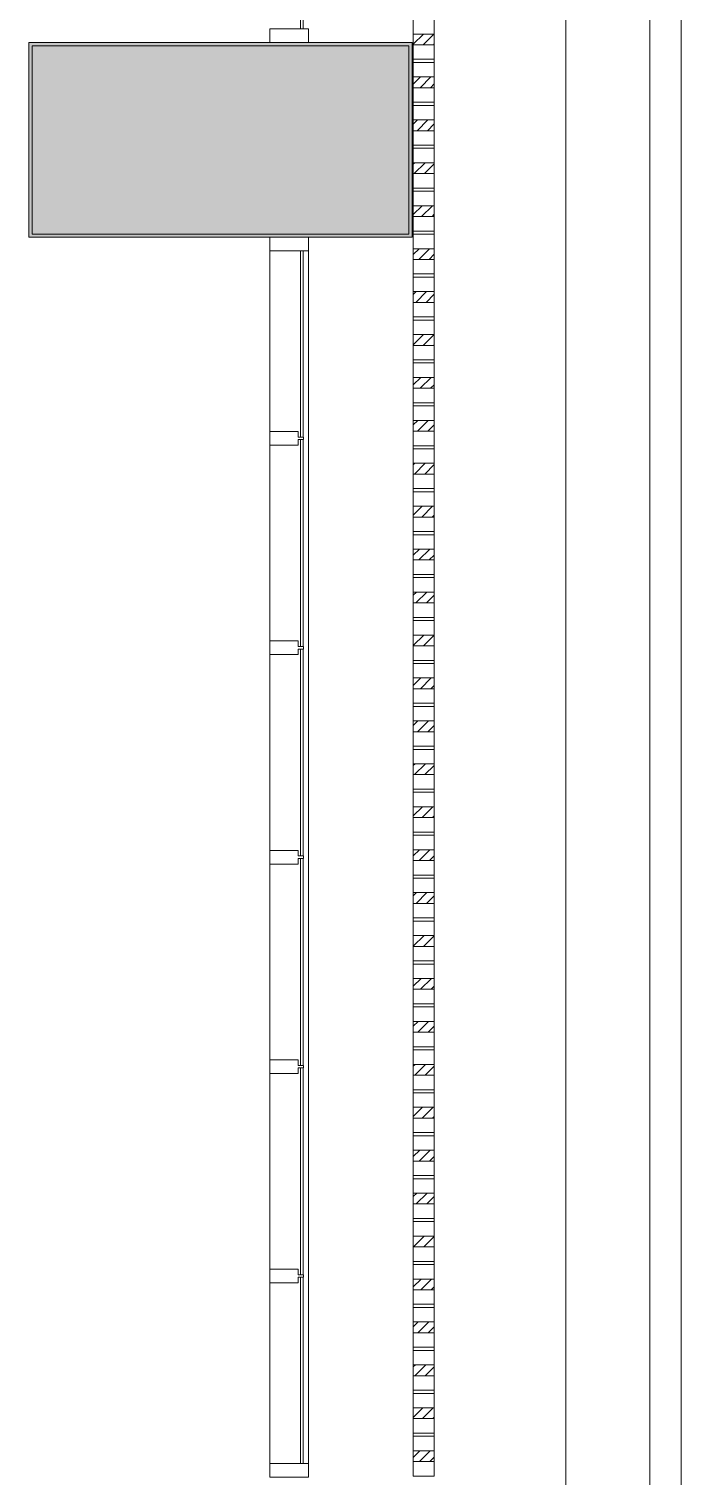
# Model space of a CAD drawing. Header units: millimetres. Extents: x -32090 to 18410, y 18847 to 76047.
# Drawn here: x 15295 to 18410, y 34367 to 41277 of the extents above; entities that cross this region are included whole.
import ezdxf

# ---------------------------------------------------------------- set-up
doc = ezdxf.new("R2010")
doc.units = ezdxf.units.MM
for name, color, linetype, lineweight in [('A-FLOR', 192, 'Continuous', 5), ('A-GLAZ-CURT', 52, 'Continuous', 5), ('A-GLAZ-CWMG', 51, 'Continuous', 5), ('A-WALL', 113, 'Continuous', 5), ('A-WALL-PATT', 111, 'Continuous', 5), ('S-COLS', 52, 'Continuous', 5)]:
    doc.layers.add(name, color=color, linetype=linetype, lineweight=lineweight)

# ---------------------------------------------------------------- blocks, each defined once
blk = doc.blocks.new('GUTTER_1 - GUTTER_1-8544427-1st Traffic Floor Plan - Pedestrian')
at = {"layer": 'A-FLOR'}
for p, q in [((18410.1, 76047.2), (18410.1, 18847)), ((18260.1, 18997), (18260.1, 75897.2))]:
    blk.add_line(p, q, dxfattribs=at)
blk = doc.blocks.new('System Panel - Glass 12mm-11553726-1st Traffic Floor Plan - Pedestrian')
at = {"layer": 'A-GLAZ-CURT'}
for p, q in [((444.5, -26.5), (-444.5, -26.5)), ((-444.5, -26.5), (-444.5, -38.5)), ((-444.5, -38.5), (444.5, -38.5)), ((444.5, -38.5), (444.5, -26.5))]:
    blk.add_line(p, q, dxfattribs=at)
blk = doc.blocks.new('System Panel - Glass 12mm-11553712-1st Traffic Floor Plan - Pedestrian')
at = {"layer": 'A-GLAZ-CURT'}
for p, q in [((494, -26.5), (-494, -26.5)), ((-494, -26.5), (-494, -38.5)), ((-494, -38.5), (494, -38.5)), ((494, -38.5), (494, -26.5))]:
    blk.add_line(p, q, dxfattribs=at)
blk = doc.blocks.new('Rectangular Mullion - 185x65-11428803-1st Traffic Floor Plan - Pedestrian')
at = {"layer": 'A-GLAZ-CWMG'}
for p, q in [((16631.1, 39322), (16631.1, 38322)), ((16446.1, 38354.5), (16446.1, 39289.5))]:
    blk.add_line(p, q, dxfattribs=at)
blk = doc.blocks.new('Rectangular Mullion - 185x65-11553723-1st Traffic Floor Plan - Pedestrian')
at = {"layer": 'A-GLAZ-CWMG'}
for p, q in [((16631.1, 35322), (16631.1, 34427)), ((16446.1, 34427), (16446.1, 35289.5))]:
    blk.add_line(p, q, dxfattribs=at)
blk = doc.blocks.new('Rectangular Mullion - 165X65-11553710-1st Traffic Floor Plan - Pedestrian')
at = {"layer": 'A-GLAZ-CWMG'}
for p, q in [((-32.5, 50), (-32.5, 185)), ((-32.5, 185), (32.5, 185)), ((32.5, 185), (32.5, 50)), ((-6, 50), (-32.5, 50)), ((-6, 25), (-6, 50)), ((6, 25), (-6, 25)), ((32.5, 50), (6, 50)), ((6, 50), (6, 25))]:
    blk.add_line(p, q, dxfattribs=at)
blk = doc.blocks.new('Rectangular Mullion - 185x65-11553713-1st Traffic Floor Plan - Pedestrian')
at = {"layer": 'A-GLAZ-CWMG'}
for p, q in [((-65, 0), (-65, 185)), ((-65, 185), (0, 185)), ((0, 185), (0, 0)), ((0, 0), (-65, 0))]:
    blk.add_line(p, q, dxfattribs=at)
blk = doc.blocks.new('Rectangular Mullion - 185x65-11553714-1st Traffic Floor Plan - Pedestrian')
at = {"layer": 'A-GLAZ-CWMG'}
for p, q in [((0, 185), (-65, 185)), ((-65, 185), (-65, 0)), ((0, 0), (0, 185)), ((-65, 0), (0, 0))]:
    blk.add_line(p, q, dxfattribs=at)
blk = doc.blocks.new('System Panel - Glass 12mm-11553721-1st Traffic Floor Plan - Pedestrian')
at = {"layer": 'A-GLAZ-CURT'}
for p, q in [((407, -26.5), (-407, -26.5)), ((-407, -26.5), (-407, -38.5)), ((-407, -38.5), (407, -38.5)), ((407, -38.5), (407, -26.5))]:
    blk.add_line(p, q, dxfattribs=at)
blk = doc.blocks.new('X Block - X Block-V298-1st Traffic Floor Plan - Pedestrian')
at = {"layer": 'A-GLAZ-CURT'}
h = blk.add_hatch(dxfattribs=at)
h.set_pattern_fill('FP_282', color=256, style=0, pattern_type=2)
h.set_pattern_definition([(135, (41219.496, -17181.066), (-24.748737, -24.748737), [])])
h.paths.add_polyline_path([(18.3, -50), (18.3, 50), (-33.3, 50), (-33.3, -50)])
for p, q in [((-102.5, 50), (-102.5, -50)), ((-102.5, 50), (-33.3, 50)), ((18.3, 50), (-33.3, 50)), ((-33.3, 50), (-33.3, -50)), ((18.3, -50), (18.3, 50)), ((18.3, 50), (87.5, 50)), ((87.5, 50), (87.5, -50)), ((-33.3, -50), (-102.5, -50)), ((-33.3, -50), (18.3, -50)), ((87.5, -50), (18.3, -50))]:
    blk.add_line(p, q, dxfattribs=at)
blk = doc.blocks.new('X Block - X Block-V299-1st Traffic Floor Plan - Pedestrian')
at = {"layer": 'A-GLAZ-CURT'}
h = blk.add_hatch(dxfattribs=at)
h.set_pattern_fill('FP_283', color=256, style=0, pattern_type=2)
h.set_pattern_definition([(135, (41014.496, -17181.066), (-24.748737, -24.748737), [])])
h.paths.add_polyline_path([(18.3, -50), (18.3, 50), (-33.3, 50), (-33.3, -50)])
for p, q in [((-102.5, 50), (-102.5, -50)), ((-102.5, 50), (-33.3, 50)), ((18.3, 50), (-33.3, 50)), ((-33.3, 50), (-33.3, -50)), ((18.3, -50), (18.3, 50)), ((18.3, 50), (87.5, 50)), ((87.5, 50), (87.5, -50)), ((-33.3, -50), (-102.5, -50)), ((-33.3, -50), (18.3, -50)), ((87.5, -50), (18.3, -50))]:
    blk.add_line(p, q, dxfattribs=at)
blk = doc.blocks.new('X Block - X Block-V300-1st Traffic Floor Plan - Pedestrian')
at = {"layer": 'A-GLAZ-CURT'}
h = blk.add_hatch(dxfattribs=at)
h.set_pattern_fill('FP_284', color=256, style=0, pattern_type=2)
h.set_pattern_definition([(135, (40809.496, -17181.066), (-24.748737, -24.748737), [])])
h.paths.add_polyline_path([(18.3, -50), (18.3, 50), (-33.3, 50), (-33.3, -50)])
for p, q in [((-102.5, 50), (-102.5, -50)), ((-102.5, 50), (-33.3, 50)), ((18.3, 50), (-33.3, 50)), ((-33.3, 50), (-33.3, -50)), ((18.3, -50), (18.3, 50)), ((18.3, 50), (87.5, 50)), ((87.5, 50), (87.5, -50)), ((-33.3, -50), (-102.5, -50)), ((-33.3, -50), (18.3, -50)), ((87.5, -50), (18.3, -50))]:
    blk.add_line(p, q, dxfattribs=at)
blk = doc.blocks.new('X Block - X Block-V301-1st Traffic Floor Plan - Pedestrian')
at = {"layer": 'A-GLAZ-CURT'}
h = blk.add_hatch(dxfattribs=at)
h.set_pattern_fill('FP_285', color=256, style=0, pattern_type=2)
h.set_pattern_definition([(135, (40604.496, -17181.066), (-24.748737, -24.748737), [])])
h.paths.add_polyline_path([(18.3, 50), (-33.3, 50), (-33.3, -50), (18.3, -50)])
for p, q in [((-102.5, 50), (-102.5, -50)), ((-102.5, 50), (-33.3, 50)), ((18.3, 50), (-33.3, 50)), ((-33.3, 50), (-33.3, -50)), ((18.3, -50), (18.3, 50)), ((18.3, 50), (87.5, 50)), ((87.5, 50), (87.5, -50)), ((-33.3, -50), (-102.5, -50)), ((-33.3, -50), (18.3, -50)), ((87.5, -50), (18.3, -50))]:
    blk.add_line(p, q, dxfattribs=at)
blk = doc.blocks.new('X Block - X Block-V302-1st Traffic Floor Plan - Pedestrian')
at = {"layer": 'A-GLAZ-CURT'}
h = blk.add_hatch(dxfattribs=at)
h.set_pattern_fill('FP_286', color=256, style=0, pattern_type=2)
h.set_pattern_definition([(135, (40399.496, -17181.066), (-24.748737, -24.748737), [])])
h.paths.add_polyline_path([(18.3, -50), (18.3, 50), (-33.3, 50), (-33.3, -50)])
for p, q in [((-102.5, 50), (-102.5, -50)), ((-102.5, 50), (-33.3, 50)), ((18.3, 50), (-33.3, 50)), ((-33.3, 50), (-33.3, -50)), ((18.3, -50), (18.3, 50)), ((18.3, 50), (87.5, 50)), ((87.5, 50), (87.5, -50)), ((-33.3, -50), (-102.5, -50)), ((-33.3, -50), (18.3, -50)), ((87.5, -50), (18.3, -50))]:
    blk.add_line(p, q, dxfattribs=at)
blk = doc.blocks.new('X Block - X Block-V303-1st Traffic Floor Plan - Pedestrian')
at = {"layer": 'A-GLAZ-CURT'}
h = blk.add_hatch(dxfattribs=at)
h.set_pattern_fill('FP_287', color=256, style=0, pattern_type=2)
h.set_pattern_definition([(135, (40194.496, -17181.066), (-24.748737, -24.748737), [])])
h.paths.add_polyline_path([(18.3, -50), (18.3, 50), (-33.3, 50), (-33.3, -50)])
for p, q in [((-102.5, 50), (-102.5, -50)), ((-102.5, 50), (-33.3, 50)), ((18.3, 50), (-33.3, 50)), ((-33.3, 50), (-33.3, -50)), ((18.3, -50), (18.3, 50)), ((18.3, 50), (87.5, 50)), ((87.5, 50), (87.5, -50)), ((-33.3, -50), (-102.5, -50)), ((-33.3, -50), (18.3, -50)), ((87.5, -50), (18.3, -50))]:
    blk.add_line(p, q, dxfattribs=at)
blk = doc.blocks.new('X Block - X Block-V304-1st Traffic Floor Plan - Pedestrian')
at = {"layer": 'A-GLAZ-CURT'}
h = blk.add_hatch(dxfattribs=at)
h.set_pattern_fill('FP_288', color=256, style=0, pattern_type=2)
h.set_pattern_definition([(135, (39989.496, -17181.066), (-24.748737, -24.748737), [])])
h.paths.add_polyline_path([(18.3, 50), (-33.3, 50), (-33.3, -50), (18.3, -50)])
for p, q in [((-102.5, 50), (-102.5, -50)), ((-102.5, 50), (-33.3, 50)), ((18.3, 50), (-33.3, 50)), ((-33.3, 50), (-33.3, -50)), ((18.3, -50), (18.3, 50)), ((18.3, 50), (87.5, 50)), ((87.5, 50), (87.5, -50)), ((-33.3, -50), (-102.5, -50)), ((-33.3, -50), (18.3, -50)), ((87.5, -50), (18.3, -50))]:
    blk.add_line(p, q, dxfattribs=at)
blk = doc.blocks.new('X Block - X Block-V305-1st Traffic Floor Plan - Pedestrian')
at = {"layer": 'A-GLAZ-CURT'}
h = blk.add_hatch(dxfattribs=at)
h.set_pattern_fill('FP_289', color=256, style=0, pattern_type=2)
h.set_pattern_definition([(135, (39784.496, -17181.066), (-24.748737, -24.748737), [])])
h.paths.add_polyline_path([(18.3, -50), (18.3, 50), (-33.3, 50), (-33.3, -50)])
for p, q in [((-102.5, 50), (-102.5, -50)), ((-102.5, 50), (-33.3, 50)), ((18.3, 50), (-33.3, 50)), ((-33.3, 50), (-33.3, -50)), ((18.3, -50), (18.3, 50)), ((18.3, 50), (87.5, 50)), ((87.5, 50), (87.5, -50)), ((-33.3, -50), (-102.5, -50)), ((-33.3, -50), (18.3, -50)), ((87.5, -50), (18.3, -50))]:
    blk.add_line(p, q, dxfattribs=at)
blk = doc.blocks.new('X Block - X Block-V306-1st Traffic Floor Plan - Pedestrian')
at = {"layer": 'A-GLAZ-CURT'}
h = blk.add_hatch(dxfattribs=at)
h.set_pattern_fill('FP_290', color=256, style=0, pattern_type=2)
h.set_pattern_definition([(135, (39579.496, -17181.066), (-24.748737, -24.748737), [])])
h.paths.add_polyline_path([(18.3, -50), (18.3, 50), (-33.3, 50), (-33.3, -50)])
for p, q in [((-102.5, 50), (-102.5, -50)), ((-102.5, 50), (-33.3, 50)), ((18.3, 50), (-33.3, 50)), ((-33.3, 50), (-33.3, -50)), ((18.3, -50), (18.3, 50)), ((18.3, 50), (87.5, 50)), ((87.5, 50), (87.5, -50)), ((-33.3, -50), (-102.5, -50)), ((-33.3, -50), (18.3, -50)), ((87.5, -50), (18.3, -50))]:
    blk.add_line(p, q, dxfattribs=at)
blk = doc.blocks.new('X Block - X Block-V307-1st Traffic Floor Plan - Pedestrian')
at = {"layer": 'A-GLAZ-CURT'}
h = blk.add_hatch(dxfattribs=at)
h.set_pattern_fill('FP_291', color=256, style=0, pattern_type=2)
h.set_pattern_definition([(135, (39374.496, -17181.066), (-24.748737, -24.748737), [])])
h.paths.add_polyline_path([(18.3, -50), (18.3, 50), (-33.3, 50), (-33.3, -50)])
for p, q in [((-102.5, 50), (-102.5, -50)), ((-102.5, 50), (-33.3, 50)), ((18.3, 50), (-33.3, 50)), ((-33.3, 50), (-33.3, -50)), ((18.3, -50), (18.3, 50)), ((18.3, 50), (87.5, 50)), ((87.5, 50), (87.5, -50)), ((-33.3, -50), (-102.5, -50)), ((-33.3, -50), (18.3, -50)), ((87.5, -50), (18.3, -50))]:
    blk.add_line(p, q, dxfattribs=at)
blk = doc.blocks.new('X Block - X Block-V308-1st Traffic Floor Plan - Pedestrian')
at = {"layer": 'A-GLAZ-CURT'}
h = blk.add_hatch(dxfattribs=at)
h.set_pattern_fill('FP_292', color=256, style=0, pattern_type=2)
h.set_pattern_definition([(135, (39169.496, -17181.066), (-24.748737, -24.748737), [])])
h.paths.add_polyline_path([(18.3, -50), (18.3, 50), (-33.3, 50), (-33.3, -50)])
for p, q in [((-102.5, 50), (-102.5, -50)), ((-102.5, 50), (-33.3, 50)), ((18.3, 50), (-33.3, 50)), ((-33.3, 50), (-33.3, -50)), ((18.3, -50), (18.3, 50)), ((18.3, 50), (87.5, 50)), ((87.5, 50), (87.5, -50)), ((-33.3, -50), (-102.5, -50)), ((-33.3, -50), (18.3, -50)), ((87.5, -50), (18.3, -50))]:
    blk.add_line(p, q, dxfattribs=at)
blk = doc.blocks.new('X Block - X Block-V309-1st Traffic Floor Plan - Pedestrian')
at = {"layer": 'A-GLAZ-CURT'}
h = blk.add_hatch(dxfattribs=at)
h.set_pattern_fill('FP_293', color=256, style=0, pattern_type=2)
h.set_pattern_definition([(135, (38964.496, -17181.066), (-24.748737, -24.748737), [])])
h.paths.add_polyline_path([(-33.3, -50), (18.3, -50), (18.3, 50), (-33.3, 50)])
for p, q in [((-102.5, 50), (-102.5, -50)), ((-102.5, 50), (-33.3, 50)), ((18.3, 50), (-33.3, 50)), ((-33.3, 50), (-33.3, -50)), ((18.3, -50), (18.3, 50)), ((18.3, 50), (87.5, 50)), ((87.5, 50), (87.5, -50)), ((-33.3, -50), (-102.5, -50)), ((-33.3, -50), (18.3, -50)), ((87.5, -50), (18.3, -50))]:
    blk.add_line(p, q, dxfattribs=at)
blk = doc.blocks.new('X Block - X Block-V310-1st Traffic Floor Plan - Pedestrian')
at = {"layer": 'A-GLAZ-CURT'}
h = blk.add_hatch(dxfattribs=at)
h.set_pattern_fill('FP_294', color=256, style=0, pattern_type=2)
h.set_pattern_definition([(135, (38759.496, -17181.066), (-24.748737, -24.748737), [])])
h.paths.add_polyline_path([(-33.3, -50), (18.3, -50), (18.3, 50), (-33.3, 50)])
for p, q in [((-102.5, 50), (-102.5, -50)), ((-102.5, 50), (-33.3, 50)), ((18.3, 50), (-33.3, 50)), ((-33.3, 50), (-33.3, -50)), ((18.3, -50), (18.3, 50)), ((18.3, 50), (87.5, 50)), ((87.5, 50), (87.5, -50)), ((-33.3, -50), (-102.5, -50)), ((-33.3, -50), (18.3, -50)), ((87.5, -50), (18.3, -50))]:
    blk.add_line(p, q, dxfattribs=at)
blk = doc.blocks.new('X Block - X Block-V311-1st Traffic Floor Plan - Pedestrian')
at = {"layer": 'A-GLAZ-CURT'}
h = blk.add_hatch(dxfattribs=at)
h.set_pattern_fill('FP_295', color=256, style=0, pattern_type=2)
h.set_pattern_definition([(135, (38554.496, -17181.066), (-24.748737, -24.748737), [])])
h.paths.add_polyline_path([(18.3, 50), (-33.3, 50), (-33.3, -50), (18.3, -50)])
for p, q in [((-102.5, 50), (-102.5, -50)), ((-102.5, 50), (-33.3, 50)), ((18.3, 50), (-33.3, 50)), ((-33.3, 50), (-33.3, -50)), ((18.3, -50), (18.3, 50)), ((18.3, 50), (87.5, 50)), ((87.5, 50), (87.5, -50)), ((-33.3, -50), (-102.5, -50)), ((-33.3, -50), (18.3, -50)), ((87.5, -50), (18.3, -50))]:
    blk.add_line(p, q, dxfattribs=at)
blk = doc.blocks.new('X Block - X Block-V312-1st Traffic Floor Plan - Pedestrian')
at = {"layer": 'A-GLAZ-CURT'}
h = blk.add_hatch(dxfattribs=at)
h.set_pattern_fill('FP_296', color=256, style=0, pattern_type=2)
h.set_pattern_definition([(135, (38349.496, -17181.066), (-24.748737, -24.748737), [])])
h.paths.add_polyline_path([(-33.3, -50), (18.3, -50), (18.3, 50), (-33.3, 50)])
for p, q in [((-102.5, 50), (-102.5, -50)), ((-102.5, 50), (-33.3, 50)), ((18.3, 50), (-33.3, 50)), ((-33.3, 50), (-33.3, -50)), ((18.3, -50), (18.3, 50)), ((18.3, 50), (87.5, 50)), ((87.5, 50), (87.5, -50)), ((-33.3, -50), (-102.5, -50)), ((-33.3, -50), (18.3, -50)), ((87.5, -50), (18.3, -50))]:
    blk.add_line(p, q, dxfattribs=at)
blk = doc.blocks.new('X Block - X Block-V313-1st Traffic Floor Plan - Pedestrian')
at = {"layer": 'A-GLAZ-CURT'}
h = blk.add_hatch(dxfattribs=at)
h.set_pattern_fill('FP_297', color=256, style=0, pattern_type=2)
h.set_pattern_definition([(135, (38144.496, -17181.066), (-24.748737, -24.748737), [])])
h.paths.add_polyline_path([(-33.3, -50), (18.3, -50), (18.3, 50), (-33.3, 50)])
for p, q in [((-102.5, 50), (-102.5, -50)), ((-102.5, 50), (-33.3, 50)), ((18.3, 50), (-33.3, 50)), ((-33.3, 50), (-33.3, -50)), ((18.3, -50), (18.3, 50)), ((18.3, 50), (87.5, 50)), ((87.5, 50), (87.5, -50)), ((-33.3, -50), (-102.5, -50)), ((-33.3, -50), (18.3, -50)), ((87.5, -50), (18.3, -50))]:
    blk.add_line(p, q, dxfattribs=at)
blk = doc.blocks.new('X Block - X Block-V314-1st Traffic Floor Plan - Pedestrian')
at = {"layer": 'A-GLAZ-CURT'}
h = blk.add_hatch(dxfattribs=at)
h.set_pattern_fill('FP_298', color=256, style=0, pattern_type=2)
h.set_pattern_definition([(135, (37939.496, -17181.066), (-24.748737, -24.748737), [])])
h.paths.add_polyline_path([(18.3, 50), (-33.3, 50), (-33.3, -50), (18.3, -50)])
for p, q in [((-102.5, 50), (-102.5, -50)), ((-102.5, 50), (-33.3, 50)), ((18.3, 50), (-33.3, 50)), ((-33.3, 50), (-33.3, -50)), ((18.3, -50), (18.3, 50)), ((18.3, 50), (87.5, 50)), ((87.5, 50), (87.5, -50)), ((-33.3, -50), (-102.5, -50)), ((-33.3, -50), (18.3, -50)), ((87.5, -50), (18.3, -50))]:
    blk.add_line(p, q, dxfattribs=at)
blk = doc.blocks.new('X Block - X Block-V315-1st Traffic Floor Plan - Pedestrian')
at = {"layer": 'A-GLAZ-CURT'}
h = blk.add_hatch(dxfattribs=at)
h.set_pattern_fill('FP_299', color=256, style=0, pattern_type=2)
h.set_pattern_definition([(135, (37734.496, -17181.066), (-24.748737, -24.748737), [])])
h.paths.add_polyline_path([(-33.3, -50), (18.3, -50), (18.3, 50), (-33.3, 50)])
for p, q in [((-102.5, 50), (-102.5, -50)), ((-102.5, 50), (-33.3, 50)), ((18.3, 50), (-33.3, 50)), ((-33.3, 50), (-33.3, -50)), ((18.3, -50), (18.3, 50)), ((18.3, 50), (87.5, 50)), ((87.5, 50), (87.5, -50)), ((-33.3, -50), (-102.5, -50)), ((-33.3, -50), (18.3, -50)), ((87.5, -50), (18.3, -50))]:
    blk.add_line(p, q, dxfattribs=at)
blk = doc.blocks.new('X Block - X Block-V316-1st Traffic Floor Plan - Pedestrian')
at = {"layer": 'A-GLAZ-CURT'}
h = blk.add_hatch(dxfattribs=at)
h.set_pattern_fill('FP_300', color=256, style=0, pattern_type=2)
h.set_pattern_definition([(135, (37529.496, -17181.066), (-24.748737, -24.748737), [])])
h.paths.add_polyline_path([(-33.3, -50), (18.3, -50), (18.3, 50), (-33.3, 50)])
for p, q in [((-102.5, 50), (-102.5, -50)), ((-102.5, 50), (-33.3, 50)), ((18.3, 50), (-33.3, 50)), ((-33.3, 50), (-33.3, -50)), ((18.3, -50), (18.3, 50)), ((18.3, 50), (87.5, 50)), ((87.5, 50), (87.5, -50)), ((-33.3, -50), (-102.5, -50)), ((-33.3, -50), (18.3, -50)), ((87.5, -50), (18.3, -50))]:
    blk.add_line(p, q, dxfattribs=at)
blk = doc.blocks.new('X Block - X Block-V317-1st Traffic Floor Plan - Pedestrian')
at = {"layer": 'A-GLAZ-CURT'}
h = blk.add_hatch(dxfattribs=at)
h.set_pattern_fill('FP_301', color=256, style=0, pattern_type=2)
h.set_pattern_definition([(135, (37324.496, -17181.066), (-24.748737, -24.748737), [])])
h.paths.add_polyline_path([(-33.3, -50), (18.3, -50), (18.3, 50), (-33.3, 50)])
for p, q in [((-102.5, 50), (-102.5, -50)), ((-102.5, 50), (-33.3, 50)), ((18.3, 50), (-33.3, 50)), ((-33.3, 50), (-33.3, -50)), ((18.3, -50), (18.3, 50)), ((18.3, 50), (87.5, 50)), ((87.5, 50), (87.5, -50)), ((-33.3, -50), (-102.5, -50)), ((-33.3, -50), (18.3, -50)), ((87.5, -50), (18.3, -50))]:
    blk.add_line(p, q, dxfattribs=at)
blk = doc.blocks.new('X Block - X Block-V318-1st Traffic Floor Plan - Pedestrian')
at = {"layer": 'A-GLAZ-CURT'}
h = blk.add_hatch(dxfattribs=at)
h.set_pattern_fill('FP_302', color=256, style=0, pattern_type=2)
h.set_pattern_definition([(135, (37119.496, -17181.066), (-24.748737, -24.748737), [])])
h.paths.add_polyline_path([(-33.3, -50), (18.3, -50), (18.3, 50), (-33.3, 50)])
for p, q in [((-102.5, 50), (-102.5, -50)), ((-102.5, 50), (-33.3, 50)), ((18.3, 50), (-33.3, 50)), ((-33.3, 50), (-33.3, -50)), ((18.3, -50), (18.3, 50)), ((18.3, 50), (87.5, 50)), ((87.5, 50), (87.5, -50)), ((-33.3, -50), (-102.5, -50)), ((-33.3, -50), (18.3, -50)), ((87.5, -50), (18.3, -50))]:
    blk.add_line(p, q, dxfattribs=at)
blk = doc.blocks.new('X Block - X Block-V319-1st Traffic Floor Plan - Pedestrian')
at = {"layer": 'A-GLAZ-CURT'}
h = blk.add_hatch(dxfattribs=at)
h.set_pattern_fill('FP_303', color=256, style=0, pattern_type=2)
h.set_pattern_definition([(135, (36914.496, -17181.066), (-24.748737, -24.748737), [])])
h.paths.add_polyline_path([(-33.3, -50), (18.3, -50), (18.3, 50), (-33.3, 50)])
for p, q in [((-102.5, 50), (-102.5, -50)), ((-102.5, 50), (-33.3, 50)), ((18.3, 50), (-33.3, 50)), ((-33.3, 50), (-33.3, -50)), ((18.3, -50), (18.3, 50)), ((18.3, 50), (87.5, 50)), ((87.5, 50), (87.5, -50)), ((-33.3, -50), (-102.5, -50)), ((-33.3, -50), (18.3, -50)), ((87.5, -50), (18.3, -50))]:
    blk.add_line(p, q, dxfattribs=at)
blk = doc.blocks.new('X Block - X Block-V320-1st Traffic Floor Plan - Pedestrian')
at = {"layer": 'A-GLAZ-CURT'}
h = blk.add_hatch(dxfattribs=at)
h.set_pattern_fill('FP_304', color=256, style=0, pattern_type=2)
h.set_pattern_definition([(135, (36709.496, -17181.066), (-24.748737, -24.748737), [])])
h.paths.add_polyline_path([(-33.3, -50), (18.3, -50), (18.3, 50), (-33.3, 50)])
for p, q in [((-102.5, 50), (-102.5, -50)), ((-102.5, 50), (-33.3, 50)), ((18.3, 50), (-33.3, 50)), ((-33.3, 50), (-33.3, -50)), ((18.3, -50), (18.3, 50)), ((18.3, 50), (87.5, 50)), ((87.5, 50), (87.5, -50)), ((-33.3, -50), (-102.5, -50)), ((-33.3, -50), (18.3, -50)), ((87.5, -50), (18.3, -50))]:
    blk.add_line(p, q, dxfattribs=at)
blk = doc.blocks.new('X Block - X Block-V321-1st Traffic Floor Plan - Pedestrian')
at = {"layer": 'A-GLAZ-CURT'}
h = blk.add_hatch(dxfattribs=at)
h.set_pattern_fill('FP_305', color=256, style=0, pattern_type=2)
h.set_pattern_definition([(135, (36504.496, -17181.066), (-24.748737, -24.748737), [])])
h.paths.add_polyline_path([(18.3, 50), (-33.3, 50), (-33.3, -50), (18.3, -50)])
for p, q in [((-102.5, 50), (-102.5, -50)), ((-102.5, 50), (-33.3, 50)), ((18.3, 50), (-33.3, 50)), ((-33.3, 50), (-33.3, -50)), ((18.3, -50), (18.3, 50)), ((18.3, 50), (87.5, 50)), ((87.5, 50), (87.5, -50)), ((-33.3, -50), (-102.5, -50)), ((-33.3, -50), (18.3, -50)), ((87.5, -50), (18.3, -50))]:
    blk.add_line(p, q, dxfattribs=at)
blk = doc.blocks.new('X Block - X Block-V322-1st Traffic Floor Plan - Pedestrian')
at = {"layer": 'A-GLAZ-CURT'}
h = blk.add_hatch(dxfattribs=at)
h.set_pattern_fill('FP_306', color=256, style=0, pattern_type=2)
h.set_pattern_definition([(135, (36299.496, -17181.066), (-24.748737, -24.748737), [])])
h.paths.add_polyline_path([(-33.3, -50), (18.3, -50), (18.3, 50), (-33.3, 50)])
for p, q in [((-102.5, 50), (-102.5, -50)), ((-102.5, 50), (-33.3, 50)), ((18.3, 50), (-33.3, 50)), ((-33.3, 50), (-33.3, -50)), ((18.3, -50), (18.3, 50)), ((18.3, 50), (87.5, 50)), ((87.5, 50), (87.5, -50)), ((-33.3, -50), (-102.5, -50)), ((-33.3, -50), (18.3, -50)), ((87.5, -50), (18.3, -50))]:
    blk.add_line(p, q, dxfattribs=at)
blk = doc.blocks.new('X Block - X Block-V323-1st Traffic Floor Plan - Pedestrian')
at = {"layer": 'A-GLAZ-CURT'}
h = blk.add_hatch(dxfattribs=at)
h.set_pattern_fill('FP_307', color=256, style=0, pattern_type=2)
h.set_pattern_definition([(135, (36094.496, -17181.066), (-24.748737, -24.748737), [])])
h.paths.add_polyline_path([(-33.3, -50), (18.3, -50), (18.3, 50), (-33.3, 50)])
for p, q in [((-102.5, 50), (-102.5, -50)), ((-102.5, 50), (-33.3, 50)), ((18.3, 50), (-33.3, 50)), ((-33.3, 50), (-33.3, -50)), ((18.3, -50), (18.3, 50)), ((18.3, 50), (87.5, 50)), ((87.5, 50), (87.5, -50)), ((-33.3, -50), (-102.5, -50)), ((-33.3, -50), (18.3, -50)), ((87.5, -50), (18.3, -50))]:
    blk.add_line(p, q, dxfattribs=at)
blk = doc.blocks.new('X Block - X Block-V324-1st Traffic Floor Plan - Pedestrian')
at = {"layer": 'A-GLAZ-CURT'}
h = blk.add_hatch(dxfattribs=at)
h.set_pattern_fill('FP_308', color=256, style=0, pattern_type=2)
h.set_pattern_definition([(135, (35889.496, -17181.066), (-24.748737, -24.748737), [])])
h.paths.add_polyline_path([(18.3, 50), (-33.3, 50), (-33.3, -50), (18.3, -50)])
for p, q in [((-102.5, 50), (-102.5, -50)), ((-102.5, 50), (-33.3, 50)), ((18.3, 50), (-33.3, 50)), ((-33.3, 50), (-33.3, -50)), ((18.3, -50), (18.3, 50)), ((18.3, 50), (87.5, 50)), ((87.5, 50), (87.5, -50)), ((-33.3, -50), (-102.5, -50)), ((-33.3, -50), (18.3, -50)), ((87.5, -50), (18.3, -50))]:
    blk.add_line(p, q, dxfattribs=at)
blk = doc.blocks.new('X Block - X Block-V325-1st Traffic Floor Plan - Pedestrian')
at = {"layer": 'A-GLAZ-CURT'}
h = blk.add_hatch(dxfattribs=at)
h.set_pattern_fill('FP_309', color=256, style=0, pattern_type=2)
h.set_pattern_definition([(135, (35684.496, -17181.066), (-24.748737, -24.748737), [])])
h.paths.add_polyline_path([(-33.3, -50), (18.3, -50), (18.3, 50), (-33.3, 50)])
for p, q in [((-102.5, 50), (-102.5, -50)), ((-102.5, 50), (-33.3, 50)), ((18.3, 50), (-33.3, 50)), ((-33.3, 50), (-33.3, -50)), ((18.3, -50), (18.3, 50)), ((18.3, 50), (87.5, 50)), ((87.5, 50), (87.5, -50)), ((-33.3, -50), (-102.5, -50)), ((-33.3, -50), (18.3, -50)), ((87.5, -50), (18.3, -50))]:
    blk.add_line(p, q, dxfattribs=at)
blk = doc.blocks.new('X Block - X Block-V326-1st Traffic Floor Plan - Pedestrian')
at = {"layer": 'A-GLAZ-CURT'}
h = blk.add_hatch(dxfattribs=at)
h.set_pattern_fill('FP_310', color=256, style=0, pattern_type=2)
h.set_pattern_definition([(135, (35479.496, -17181.066), (-24.748737, -24.748737), [])])
h.paths.add_polyline_path([(-33.3, -50), (18.3, -50), (18.3, 50), (-33.3, 50)])
for p, q in [((-102.5, 50), (-102.5, -50)), ((-102.5, 50), (-33.3, 50)), ((18.3, 50), (-33.3, 50)), ((-33.3, 50), (-33.3, -50)), ((18.3, -50), (18.3, 50)), ((18.3, 50), (87.5, 50)), ((87.5, 50), (87.5, -50)), ((-33.3, -50), (-102.5, -50)), ((-33.3, -50), (18.3, -50)), ((87.5, -50), (18.3, -50))]:
    blk.add_line(p, q, dxfattribs=at)
blk = doc.blocks.new('X Block - X Block-V327-1st Traffic Floor Plan - Pedestrian')
at = {"layer": 'A-GLAZ-CURT'}
h = blk.add_hatch(dxfattribs=at)
h.set_pattern_fill('FP_311', color=256, style=0, pattern_type=2)
h.set_pattern_definition([(135, (35274.496, -17181.066), (-24.748737, -24.748737), [])])
h.paths.add_polyline_path([(-33.3, -50), (18.3, -50), (18.3, 50), (-33.3, 50)])
for p, q in [((-102.5, 50), (-102.5, -50)), ((-102.5, 50), (-33.3, 50)), ((18.3, 50), (-33.3, 50)), ((-33.3, 50), (-33.3, -50)), ((18.3, -50), (18.3, 50)), ((18.3, 50), (87.5, 50)), ((87.5, 50), (87.5, -50)), ((-33.3, -50), (-102.5, -50)), ((-33.3, -50), (18.3, -50)), ((87.5, -50), (18.3, -50))]:
    blk.add_line(p, q, dxfattribs=at)
blk = doc.blocks.new('X Block - X Block-V328-1st Traffic Floor Plan - Pedestrian')
at = {"layer": 'A-GLAZ-CURT'}
h = blk.add_hatch(dxfattribs=at)
h.set_pattern_fill('FP_312', color=256, style=0, pattern_type=2)
h.set_pattern_definition([(135, (35069.496, -17181.066), (-24.748737, -24.748737), [])])
h.paths.add_polyline_path([(-33.3, -50), (18.3, -50), (18.3, 50), (-33.3, 50)])
for p, q in [((-102.5, 50), (-102.5, -50)), ((-102.5, 50), (-33.3, 50)), ((18.3, 50), (-33.3, 50)), ((-33.3, 50), (-33.3, -50)), ((18.3, -50), (18.3, 50)), ((18.3, 50), (87.5, 50)), ((87.5, 50), (87.5, -50)), ((-33.3, -50), (-102.5, -50)), ((-33.3, -50), (18.3, -50)), ((87.5, -50), (18.3, -50))]:
    blk.add_line(p, q, dxfattribs=at)
blk = doc.blocks.new('X Block - X Block-V329-1st Traffic Floor Plan - Pedestrian')
at = {"layer": 'A-GLAZ-CURT'}
h = blk.add_hatch(dxfattribs=at)
h.set_pattern_fill('FP_313', color=256, style=0, pattern_type=2)
h.set_pattern_definition([(135, (34864.496, -17181.066), (-24.748737, -24.748737), [])])
h.paths.add_polyline_path([(-33.3, -50), (18.3, -50), (18.3, 50), (-33.3, 50)])
for p, q in [((-102.5, 50), (-102.5, -50)), ((-102.5, 50), (-33.3, 50)), ((18.3, 50), (-33.3, 50)), ((-33.3, 50), (-33.3, -50)), ((18.3, -50), (18.3, 50)), ((18.3, 50), (87.5, 50)), ((87.5, 50), (87.5, -50)), ((-33.3, -50), (-102.5, -50)), ((-33.3, -50), (18.3, -50)), ((87.5, -50), (18.3, -50))]:
    blk.add_line(p, q, dxfattribs=at)
blk = doc.blocks.new('X Block - X Block-V330-1st Traffic Floor Plan - Pedestrian')
at = {"layer": 'A-GLAZ-CURT'}
h = blk.add_hatch(dxfattribs=at)
h.set_pattern_fill('FP_314', color=256, style=0, pattern_type=2)
h.set_pattern_definition([(135, (34659.496, -17181.066), (-24.748737, -24.748737), [])])
h.paths.add_polyline_path([(-33.3, -50), (18.3, -50), (18.3, 50), (-33.3, 50)])
for p, q in [((-102.5, 50), (-102.5, -50)), ((-102.5, 50), (-33.3, 50)), ((18.3, 50), (-33.3, 50)), ((-33.3, 50), (-33.3, -50)), ((18.3, -50), (18.3, 50)), ((18.3, 50), (87.5, 50)), ((87.5, 50), (87.5, -50)), ((-33.3, -50), (-102.5, -50)), ((-33.3, -50), (18.3, -50)), ((87.5, -50), (18.3, -50))]:
    blk.add_line(p, q, dxfattribs=at)
blk = doc.blocks.new('X Block - X Block-V331-1st Traffic Floor Plan - Pedestrian')
at = {"layer": 'A-GLAZ-CURT'}
h = blk.add_hatch(dxfattribs=at)
h.set_pattern_fill('FP_315', color=256, style=0, pattern_type=2)
h.set_pattern_definition([(135, (34454.496, -17181.066), (-24.748737, -24.748737), [])])
h.paths.add_polyline_path([(18.3, 50), (-33.3, 50), (-33.3, -50), (18.3, -50)])
for p, q in [((-102.5, 50), (-102.5, -50)), ((-102.5, 50), (-33.3, 50)), ((18.3, 50), (-33.3, 50)), ((-33.3, 50), (-33.3, -50)), ((18.3, -50), (18.3, 50)), ((18.3, 50), (87.5, 50)), ((87.5, 50), (87.5, -50)), ((-33.3, -50), (-102.5, -50)), ((-33.3, -50), (18.3, -50)), ((87.5, -50), (18.3, -50))]:
    blk.add_line(p, q, dxfattribs=at)
blk = doc.blocks.new('Rectangular Mullion - 15 x 100mm-V155-1st Traffic Floor Plan - Pedestrian')
at = {"layer": 'A-GLAZ-CWMG'}
for p, q in [((-23149.9, 65882), (-23134.9, 65882)), ((-23134.9, 65782), (-23149.9, 65782))]:
    blk.add_line(p, q, dxfattribs=at)
blk = doc.blocks.new('Rectangular Mullion - 185x65-11553725-1st Traffic Floor Plan - Pedestrian')
at = {"layer": 'A-GLAZ-CWMG'}
for p, q in [((16446.1, 39354.5), (16446.1, 40217)), ((16631.1, 40217), (16631.1, 39322))]:
    blk.add_line(p, q, dxfattribs=at)

msp = doc.modelspace()

# ---------------------------------------------------------------- hatches: boundary and pattern name
at = {"layer": 'A-WALL-PATT'}
for points in [[(16307, 41197), (17110.1, 41197), (17110.1, 41212), (15295.1, 41212), (15295.1, 41197), (15310.1, 41197)], [(15310.1, 40282), (15310.1, 41197), (15295.1, 41197), (15295.1, 40282)], [(17110.1, 40282), (17125.1, 40282), (17125.1, 41212), (17110.1, 41212), (17110.1, 40297)], [(17110.1, 40282), (17110.1, 40297), (15310.1, 40297), (15310.1, 40282), (16885.1, 40282)]]:
    msp.add_hatch(color=256, dxfattribs=at).paths.add_polyline_path(points)
at = {"layer": 'S-COLS'}
h = msp.add_hatch(dxfattribs=at)
h.set_pattern_fill('FP_1', color=256, style=0, pattern_type=2)
h.set_pattern_definition([(50, (0, 0), (63.763904, -5.57885), [6.667, -73.342]), (355, (0, 0), (-12.33488, 66.86951), [5.334, -58.674]), (100.451, (5.314, -0.465), (51.43036, 61.29098), [5.667, -62.332]), (46.184, (0, 17.78), (94.87722, -14.71484), [10.001, -110.014]), (96.636, (7.91, 16.55), (83.09115, 86.5993), [8.5, -93.497]), (351.184, (0, 17.78), (83.09204, 86.59928), [8.001, -88.011]), (21, (8.89, 13.335), (53.064487, -35.792726), [6.667, -73.342]), (326, (8.89, 13.335), (21.63066, 64.46546), [5.334, -58.674]), (71.451, (13.31, 10.35), (74.69646, 28.67237), [5.667, -62.332]), (37.5, (0, 0), (1.080413, 29.594271), [1.676, -56.286, 1.676, -57.887, -58.896]), (37.5, (0, 0), (1.080413, 29.594271), [-117.526, 1.676, -57.22]), (7.5, (0, 0), (23.386368, 35.063507), [1.676, -32.283, 1.676, -54.953, -22.447]), (7.5, (0, 0), (23.386368, 35.063507), [-90.589, 1.676, -20.771]), (327.5, (-19.825, 0), (47.456567, -2.005468), [1.676, -20.549, 1.676, -67.666, -92.011]), (327.5, (-19.825, 0), (47.456567, -2.005468), [-91.567, 1.676, -90.335]), (317.5, (-28.715, 0), (51.844948, 8.89904), [1.676, -27.216, 1.676, -44.374, -65.341]), (317.5, (-28.715, 0), (51.844948, 8.89904), [-74.943, 1.676, -63.665]), (45, (0, 0), (-26.71591, 26.71591), []), (45, (0, 10.89), (-26.71591, 26.71591), [])])
h.paths.add_polyline_path([(15310.1, 40297), (17110.1, 40297), (17110.1, 41197), (15310.1, 41197), (15310.1, 40898.6)])

# ---------------------------------------------------------------- linework, layer by layer
at = {"layer": 'A-FLOR'}
msp.add_line((17860.1, 75497.2), (17860.1, 33547), dxfattribs=at)
at = {"layer": 'A-WALL', "lineweight": 15}
for p, q in [((17125.1, 41212), (15295.1, 41212)), ((15295.1, 41212), (15295.1, 40282)), ((15310.1, 41197), (17110.1, 41197)), ((15310.1, 40297), (15310.1, 41197)), ((17110.1, 41197), (17110.1, 40297)), ((17125.1, 40282), (17125.1, 41212)), ((17110.1, 40297), (15310.1, 40297)), ((15295.1, 40282), (17125.1, 40282))]:
    msp.add_line(p, q, dxfattribs=at)
at = {"layer": 'S-COLS', "lineweight": 15}
for p, q in [((17110.1, 41197), (15310.1, 41197)), ((15310.1, 41197), (15310.1, 40297)), ((17110.1, 40297), (17110.1, 41197)), ((15310.1, 40297), (17110.1, 40297))]:
    msp.add_line(p, q, dxfattribs=at)

# ---------------------------------------------------------------- block references
at = {"layer": 'A-FLOR'}
msp.add_blockref('GUTTER_1 - GUTTER_1-8544427-1st Traffic Floor Plan - Pedestrian', (0, 0), dxfattribs=at)
at = {"layer": 'A-GLAZ-CURT', "rotation": 270}
for name, p in [('System Panel - Glass 12mm-11553721-1st Traffic Floor Plan - Pedestrian', (16631.1, 41684)), ('X Block - X Block-V298-1st Traffic Floor Plan - Pedestrian', (17181.1, 41219.5)), ('X Block - X Block-V299-1st Traffic Floor Plan - Pedestrian', (17181.1, 41014.5)), ('X Block - X Block-V300-1st Traffic Floor Plan - Pedestrian', (17181.1, 40809.5)), ('X Block - X Block-V301-1st Traffic Floor Plan - Pedestrian', (17181.1, 40604.5)), ('X Block - X Block-V302-1st Traffic Floor Plan - Pedestrian', (17181.1, 40399.5)), ('X Block - X Block-V303-1st Traffic Floor Plan - Pedestrian', (17181.1, 40194.5)), ('System Panel - Glass 12mm-11553726-1st Traffic Floor Plan - Pedestrian', (16631.1, 39772.5)), ('X Block - X Block-V304-1st Traffic Floor Plan - Pedestrian', (17181.1, 39989.5)), ('X Block - X Block-V305-1st Traffic Floor Plan - Pedestrian', (17181.1, 39784.5)), ('X Block - X Block-V306-1st Traffic Floor Plan - Pedestrian', (17181.1, 39579.5)), ('X Block - X Block-V307-1st Traffic Floor Plan - Pedestrian', (17181.1, 39374.5)), ('System Panel - Glass 12mm-11553712-1st Traffic Floor Plan - Pedestrian', (16631.1, 38822)), ('X Block - X Block-V308-1st Traffic Floor Plan - Pedestrian', (17181.1, 39169.5)), ('X Block - X Block-V309-1st Traffic Floor Plan - Pedestrian', (17181.1, 38964.5)), ('X Block - X Block-V310-1st Traffic Floor Plan - Pedestrian', (17181.1, 38759.5)), ('X Block - X Block-V311-1st Traffic Floor Plan - Pedestrian', (17181.1, 38554.5)), ('X Block - X Block-V312-1st Traffic Floor Plan - Pedestrian', (17181.1, 38349.5)), ('System Panel - Glass 12mm-11553712-1st Traffic Floor Plan - Pedestrian', (16631.1, 37822)), ('X Block - X Block-V313-1st Traffic Floor Plan - Pedestrian', (17181.1, 38144.5)), ('X Block - X Block-V314-1st Traffic Floor Plan - Pedestrian', (17181.1, 37939.5)), ('X Block - X Block-V315-1st Traffic Floor Plan - Pedestrian', (17181.1, 37734.5)), ('X Block - X Block-V316-1st Traffic Floor Plan - Pedestrian', (17181.1, 37529.5)), ('X Block - X Block-V317-1st Traffic Floor Plan - Pedestrian', (17181.1, 37324.5)), ('System Panel - Glass 12mm-11553712-1st Traffic Floor Plan - Pedestrian', (16631.1, 36822)), ('X Block - X Block-V318-1st Traffic Floor Plan - Pedestrian', (17181.1, 37119.5)), ('X Block - X Block-V319-1st Traffic Floor Plan - Pedestrian', (17181.1, 36914.5)), ('X Block - X Block-V320-1st Traffic Floor Plan - Pedestrian', (17181.1, 36709.5)), ('X Block - X Block-V321-1st Traffic Floor Plan - Pedestrian', (17181.1, 36504.5)), ('X Block - X Block-V322-1st Traffic Floor Plan - Pedestrian', (17181.1, 36299.5)), ('System Panel - Glass 12mm-11553712-1st Traffic Floor Plan - Pedestrian', (16631.1, 35822)), ('X Block - X Block-V323-1st Traffic Floor Plan - Pedestrian', (17181.1, 36094.5)), ('X Block - X Block-V324-1st Traffic Floor Plan - Pedestrian', (17181.1, 35889.5)), ('X Block - X Block-V325-1st Traffic Floor Plan - Pedestrian', (17181.1, 35684.5)), ('X Block - X Block-V326-1st Traffic Floor Plan - Pedestrian', (17181.1, 35479.5)), ('System Panel - Glass 12mm-11553726-1st Traffic Floor Plan - Pedestrian', (16631.1, 34871.5)), ('X Block - X Block-V327-1st Traffic Floor Plan - Pedestrian', (17181.1, 35274.5)), ('X Block - X Block-V328-1st Traffic Floor Plan - Pedestrian', (17181.1, 35069.5)), ('X Block - X Block-V329-1st Traffic Floor Plan - Pedestrian', (17181.1, 34864.5)), ('X Block - X Block-V330-1st Traffic Floor Plan - Pedestrian', (17181.1, 34659.5)), ('X Block - X Block-V331-1st Traffic Floor Plan - Pedestrian', (17181.1, 34454.5))]:
    msp.add_blockref(name, p, dxfattribs=at)
at = {"layer": 'A-GLAZ-CWMG', "extrusion": (0, 0, -1), "rotation": 270}
for name, p in [('Rectangular Mullion - 185x65-11553713-1st Traffic Floor Plan - Pedestrian', (-16631.1, 41212)), ('Rectangular Mullion - 165X65-11553710-1st Traffic Floor Plan - Pedestrian', (-16631.1, 39322)), ('Rectangular Mullion - 165X65-11553710-1st Traffic Floor Plan - Pedestrian', (-16631.1, 38322)), ('Rectangular Mullion - 165X65-11553710-1st Traffic Floor Plan - Pedestrian', (-16631.1, 37322)), ('Rectangular Mullion - 165X65-11553710-1st Traffic Floor Plan - Pedestrian', (-16631.1, 36322)), ('Rectangular Mullion - 165X65-11553710-1st Traffic Floor Plan - Pedestrian', (-16631.1, 35322)), ('Rectangular Mullion - 185x65-11553713-1st Traffic Floor Plan - Pedestrian', (-16631.1, 34362))]:
    msp.add_blockref(name, p, dxfattribs=at)
at = {"layer": 'A-GLAZ-CWMG'}
for name, p, rotation in [('Rectangular Mullion - 15 x 100mm-V155-1st Traffic Floor Plan - Pedestrian', (-48650.9, 17982.1), 270), ('Rectangular Mullion - 15 x 100mm-V155-1st Traffic Floor Plan - Pedestrian', (-48650.9, 17777.1), 270), ('Rectangular Mullion - 15 x 100mm-V155-1st Traffic Floor Plan - Pedestrian', (-48650.9, 17572.1), 270), ('Rectangular Mullion - 15 x 100mm-V155-1st Traffic Floor Plan - Pedestrian', (-48650.9, 17367.1), 270), ('Rectangular Mullion - 15 x 100mm-V155-1st Traffic Floor Plan - Pedestrian', (-48650.9, 17162.1), 270), ('Rectangular Mullion - 185x65-11553714-1st Traffic Floor Plan - Pedestrian', (16631.1, 40282), 90.00000000000003), ('Rectangular Mullion - 15 x 100mm-V155-1st Traffic Floor Plan - Pedestrian', (-48650.9, 16957.1), 270), ('Rectangular Mullion - 15 x 100mm-V155-1st Traffic Floor Plan - Pedestrian', (-48650.9, 16752.1), 270), ('Rectangular Mullion - 15 x 100mm-V155-1st Traffic Floor Plan - Pedestrian', (-48650.9, 16547.1), 270), ('Rectangular Mullion - 15 x 100mm-V155-1st Traffic Floor Plan - Pedestrian', (-48650.9, 16342.1), 270), ('Rectangular Mullion - 15 x 100mm-V155-1st Traffic Floor Plan - Pedestrian', (-48650.9, 16137.1), 270), ('Rectangular Mullion - 15 x 100mm-V155-1st Traffic Floor Plan - Pedestrian', (-48650.9, 15932.1), 270), ('Rectangular Mullion - 15 x 100mm-V155-1st Traffic Floor Plan - Pedestrian', (-48650.9, 15727.1), 270), ('Rectangular Mullion - 15 x 100mm-V155-1st Traffic Floor Plan - Pedestrian', (-48650.9, 15522.1), 270), ('Rectangular Mullion - 15 x 100mm-V155-1st Traffic Floor Plan - Pedestrian', (-48650.9, 15317.1), 270), ('Rectangular Mullion - 15 x 100mm-V155-1st Traffic Floor Plan - Pedestrian', (-48650.9, 15112.1), 270), ('Rectangular Mullion - 15 x 100mm-V155-1st Traffic Floor Plan - Pedestrian', (-48650.9, 14907.1), 270), ('Rectangular Mullion - 15 x 100mm-V155-1st Traffic Floor Plan - Pedestrian', (-48650.9, 14702.1), 270), ('Rectangular Mullion - 15 x 100mm-V155-1st Traffic Floor Plan - Pedestrian', (-48650.9, 14497.1), 270), ('Rectangular Mullion - 15 x 100mm-V155-1st Traffic Floor Plan - Pedestrian', (-48650.9, 14292.1), 270), ('Rectangular Mullion - 15 x 100mm-V155-1st Traffic Floor Plan - Pedestrian', (-48650.9, 14087.1), 270), ('Rectangular Mullion - 15 x 100mm-V155-1st Traffic Floor Plan - Pedestrian', (-48650.9, 13882.1), 270), ('Rectangular Mullion - 15 x 100mm-V155-1st Traffic Floor Plan - Pedestrian', (-48650.9, 13677.1), 270), ('Rectangular Mullion - 15 x 100mm-V155-1st Traffic Floor Plan - Pedestrian', (-48650.9, 13472.1), 270), ('Rectangular Mullion - 15 x 100mm-V155-1st Traffic Floor Plan - Pedestrian', (-48650.9, 13267.1), 270), ('Rectangular Mullion - 15 x 100mm-V155-1st Traffic Floor Plan - Pedestrian', (-48650.9, 13062.1), 270), ('Rectangular Mullion - 15 x 100mm-V155-1st Traffic Floor Plan - Pedestrian', (-48650.9, 12857.1), 270), ('Rectangular Mullion - 15 x 100mm-V155-1st Traffic Floor Plan - Pedestrian', (-48650.9, 12652.1), 270), ('Rectangular Mullion - 15 x 100mm-V155-1st Traffic Floor Plan - Pedestrian', (-48650.9, 12447.1), 270), ('Rectangular Mullion - 15 x 100mm-V155-1st Traffic Floor Plan - Pedestrian', (-48650.9, 12242.1), 270), ('Rectangular Mullion - 15 x 100mm-V155-1st Traffic Floor Plan - Pedestrian', (-48650.9, 12037.1), 270), ('Rectangular Mullion - 15 x 100mm-V155-1st Traffic Floor Plan - Pedestrian', (-48650.9, 11832.1), 270), ('Rectangular Mullion - 15 x 100mm-V155-1st Traffic Floor Plan - Pedestrian', (-48650.9, 11627.1), 270), ('Rectangular Mullion - 15 x 100mm-V155-1st Traffic Floor Plan - Pedestrian', (-48650.9, 11422.1), 270)]:
    msp.add_blockref(name, p, dxfattribs=dict(at, rotation=rotation))
for name, p in [('Rectangular Mullion - 185x65-11553725-1st Traffic Floor Plan - Pedestrian', (0, 0)), ('Rectangular Mullion - 185x65-11428803-1st Traffic Floor Plan - Pedestrian', (0, 0)), ('Rectangular Mullion - 185x65-11428803-1st Traffic Floor Plan - Pedestrian', (0, -1000)), ('Rectangular Mullion - 185x65-11428803-1st Traffic Floor Plan - Pedestrian', (0, -2000)), ('Rectangular Mullion - 185x65-11428803-1st Traffic Floor Plan - Pedestrian', (0, -3000)), ('Rectangular Mullion - 185x65-11553723-1st Traffic Floor Plan - Pedestrian', (0, 0))]:
    msp.add_blockref(name, p, dxfattribs=at)

doc.saveas('drawing.dxf')
